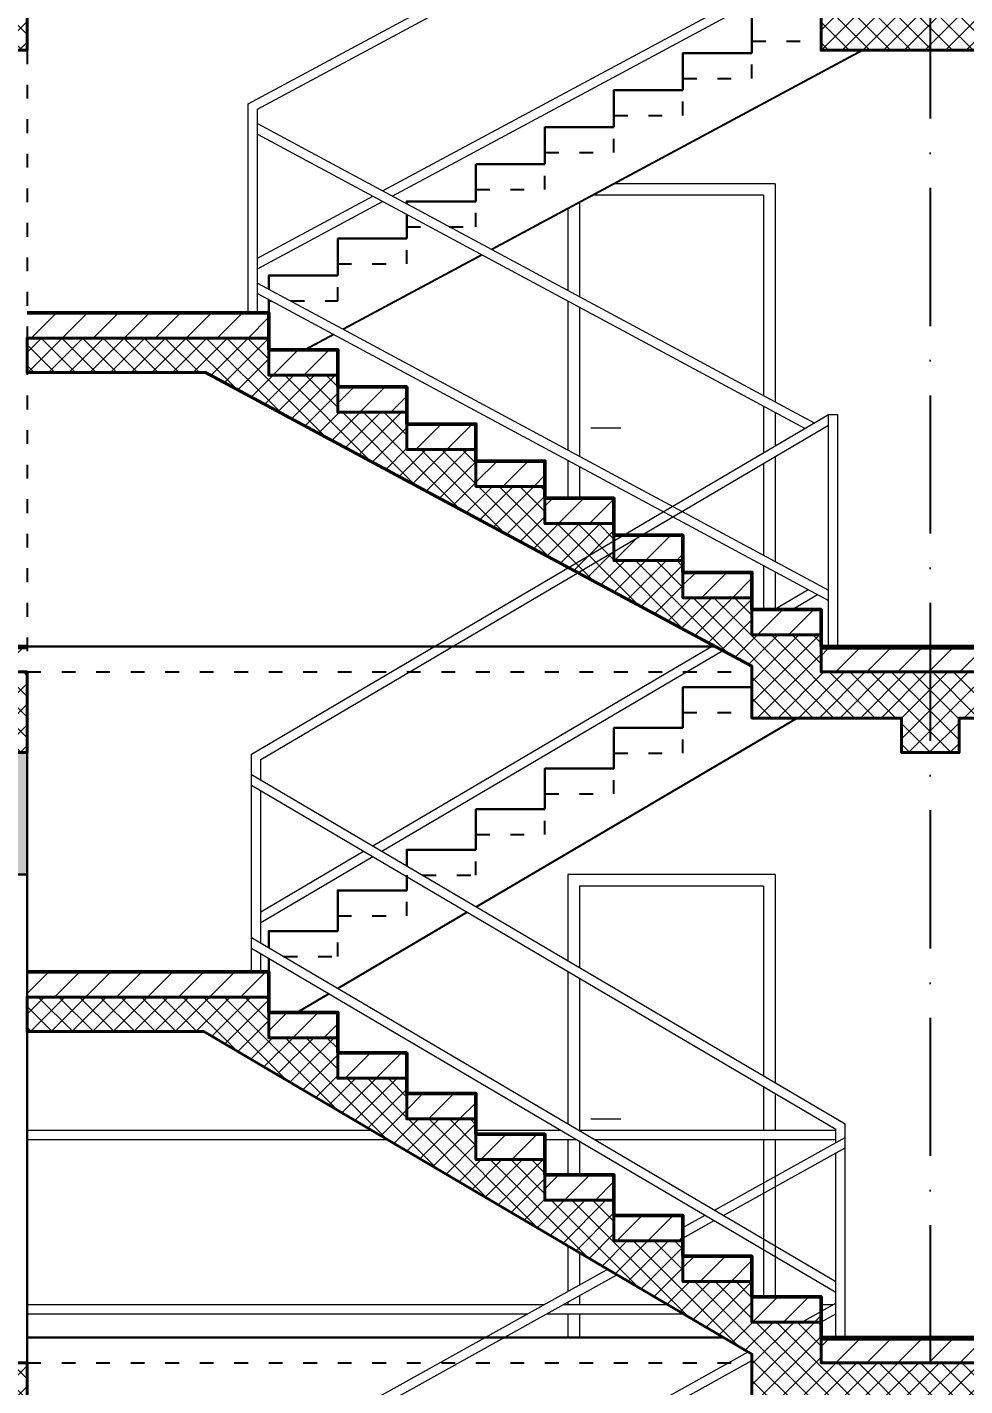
# Model space of a CAD drawing. Header units: metres. Extents: x 2674 to 33045, y -10854 to 2806.
# Drawn here: x 28197 to 28605, y 779 to 1369 of the extents above; entities that cross this region are included whole.
import ezdxf

# ---------------------------------------------------------------- set-up
doc = ezdxf.new("R2010")
doc.units = ezdxf.units.M
doc.linetypes.add('ACAD_ISO03W100', pattern=[30, 12, -18])
doc.linetypes.add('ACAD_ISO10W100', pattern=[18, 12, -3, 0, -3])
doc.layers.add('2d hamdia', color=7, linetype='Continuous')
doc.styles.add('_DIM Romans 0.8', font='romans.shx', dxfattribs={"width": 0.8})
doc.dimstyles.new('50 jasht', dxfattribs={"dimscale": 15, "dimtxt": 0.9, "dimasz": 0.3, "dimexe": 1.25, "dimexo": 0.625, "dimgap": 0.2, "dimtad": 1, "dimdec": 0, "dimzin": 12, "dimdsep": 46, "dimtxsty": '_DIM Romans 0.8', "dimblk": '- Kosa Crta za DIM (Mala)', "dimcen": 1, "dimse1": 1, "dimse2": 1, "dimclrd": 256, "dimclrt": 256, "dimazin": 3, "dimtfac": 1, "dimtdec": 0, "dimtix": 1, "dimtmove": 0, "dimatfit": 3, "dimfxl": 1, "dimlwd": 0, "dimarcsym": 0})
pattern_1 = [(45, (118.215, 0), (-6.735192, 6.735192), [])]
pattern_2 = [(45, (29119.129, 1350.625), (-4.490128, 4.490128), []), (135, (29119.129, 1350.625), (-4.490128, -4.490128), [])]

# ---------------------------------------------------------------- blocks, each defined once
blk = doc.blocks.new('- Kosa Crta za DIM (Mala)')
for points in [[(0, -1.5), (0, 1.5)], [(-1.5, 0), (1.5, 0)], [(-0.75, -0.75), (0.75, 0.75)]]:
    blk.add_lwpolyline(points)
blk = doc.blocks.new('*D550')
at = {"lineweight": 0, "transparency": 16777216}
blk.add_line((27681.03, 2034.17), (27681.03, 459.51), dxfattribs=at)
at = {"layer": 'Defpoints', "color": 0, "lineweight": 0, "transparency": 16777216}
for p in [(28464.5, 2038.67), (27681.03, 455.01), (27797, 455.01)]:
    blk.add_point(p, dxfattribs=at)
at = {"lineweight": 0, "transparency": 16777216, "xscale": 4.5, "yscale": 4.5, "zscale": 4.5}
for p, rotation in [((27681.03, 2038.67), 90), ((27681.03, 455.01), 270)]:
    blk.add_blockref('- Kosa Crta za DIM (Mala)', p, dxfattribs=dict(at, rotation=rotation))
at = {"lineweight": 0, "transparency": 16777216, "insert": (27671.28, 1246.84), "char_height": 13.5, "attachment_point": 5, "rotation": 90, "style": '_DIM Romans 0.8'}
blk.add_mtext('1584', dxfattribs=at)

msp = doc.modelspace()

# ---------------------------------------------------------------- hatches: boundary and pattern name
at = {"lineweight": 30}
h = msp.add_hatch(color=255, dxfattribs=at)
h.paths.add_polyline_path([(28197, 1054.01), (28172, 1054.01), (28172, 1001.01), (28197, 1001.01)])
h.paths.add_polyline_path([(28027, 1069.01), (28007, 1069.01), (28007, 1001.01), (28027, 1001.01)])
h.paths.add_polyline_path([(27822, 1054.01), (27797, 1054.01), (27797, 1009.01), (27822, 1009.01)])
h.paths.add_polyline_path([(27822, 929.01), (27797, 929.01), (27797, 789.01), (27822, 789.01)])
h.paths.add_polyline_path([(27822, 1229.01), (27797, 1229.01), (27797, 1089.01), (27822, 1089.01)])
h.paths.add_polyline_path([(27822, 1349.01), (27797, 1349.01), (27797, 1309.01), (27822, 1309.01)])
h.paths.add_polyline_path([(28062, 1359.01), (28042, 1359.01), (28042, 1301.01), (28062, 1301.01)])
at = {"layer": '2d hamdia', "lineweight": 0}
h = msp.add_hatch(dxfattribs=at)
h.set_pattern_fill('ANSI37', color=26, scale=2, style=0)
h.paths.add_polyline_path([(29132, 1379.01), (28542, 1379.01), (28542, 1359.01), (29132, 1359.01)])
h.paths.add_polyline_path([(28722, 1660.01), (28172, 1660.01), (28172, 1680.01), (28722, 1680.01)])
h = msp.add_hatch(dxfattribs=at)
h.set_pattern_fill('ANSI37', color=26, scale=2, style=0)
h.set_pattern_definition(pattern_2)
h.paths.add_polyline_path([(28197, 1379.01), (27797, 1379.01), (27797, 1359.01), (28197, 1359.01)])
at = {"layer": '2d hamdia', "lineweight": 0, "true_color": 0x969696}
h = msp.add_hatch(dxfattribs=at)
h.set_pattern_fill('ANSI31', color=252, scale=3, style=0)
h.set_pattern_definition(pattern_1)
h.paths.add_polyline_path([(28302, 1234.01), (28302, 1245.01), (28197, 1245.01), (28197, 1234.01)])
h.paths.add_polyline_path([(28332, 1217.9), (28332, 1228.9), (28302, 1228.9), (28302, 1217.9)])
h.paths.add_polyline_path([(28332, 1212.79), (28332, 1201.79), (28362, 1201.79), (28362, 1212.79)])
h.paths.add_polyline_path([(28392, 1185.68), (28392, 1196.68), (28362, 1196.68), (28362, 1185.68)])
h.paths.add_polyline_path([(28422, 1169.56), (28422, 1180.56), (28392, 1180.56), (28392, 1169.56)])
h.paths.add_polyline_path([(28452, 1153.45), (28452, 1164.45), (28422, 1164.45), (28422, 1153.45)])
h.paths.add_polyline_path([(28452, 1148.34), (28452, 1137.34), (28482, 1137.34), (28482, 1148.34)])
h.paths.add_polyline_path([(28512, 1121.23), (28512, 1132.23), (28482, 1132.23), (28482, 1121.23)])
h.paths.add_polyline_path([(28512, 1116.12), (28512, 1105.12), (28542, 1105.12), (28542, 1116.12)])
at = {"layer": '2d hamdia', "lineweight": 0}
h = msp.add_hatch(dxfattribs=at)
h.set_pattern_fill('ANSI37', color=26, scale=2, style=0)
h.set_pattern_definition(pattern_2)
h.paths.add_polyline_path([(29132, 1089.01), (28542, 1089.01), (28542, 1105.12), (28512, 1105.12), (28512, 1121.23), (28482, 1121.23), (28482, 1137.34), (28452, 1137.34), (28452, 1153.45), (28422, 1153.45), (28422, 1169.56), (28392, 1169.56), (28392, 1185.68), (28362, 1185.68), (28362, 1201.79), (28332, 1201.79), (28332, 1217.9), (28302, 1217.9), (28302, 1234.01), (28197, 1234.01), (28197, 1219.01), (28274.57, 1219.01), (28512, 1091.5), (28512, 1069.01), (28577, 1069.01), (28577, 1054.01), (28602, 1054.01), (28602, 1069.01), (29002, 1069.01), (29002, 1054.01), (29027, 1054.01), (29027, 1069.01), (29107, 1069.01), (29107, 1054.01), (29132, 1054.01), (29132, 1069.01)])
at = {"layer": '2d hamdia', "lineweight": 0, "true_color": 0x969696}
h = msp.add_hatch(dxfattribs=at)
h.set_pattern_fill('ANSI31', color=252, scale=3, style=0)
h.set_pattern_definition([(45, (118.215, 300), (-6.735192, 6.735192), [])])
h.paths.add_polyline_path([(28607, 1099.01), (28542, 1099.01), (28542, 1089.01), (28607, 1089.01)])
h.paths.add_polyline_path([(28697, 1099.01), (28607, 1099.01), (28607, 1089.01), (28697, 1089.01)])
h.paths.add_polyline_path([(28709.5, 1099.01), (28697, 1099.01), (28697, 1089.01), (28709.5, 1089.01)])
h.paths.add_polyline_path([(28722, 1099.01), (28709.5, 1099.01), (28709.5, 1089.01), (28722, 1089.01)])
h.paths.add_polyline_path([(28856.6, 1099.01), (28722, 1099.01), (28722, 1089.01), (28866.6, 1089.01)])
h.paths.add_polyline_path([(28931.55, 1099.01), (28866.6, 1099.01), (28866.6, 1089.01), (28931.55, 1089.01)])
h.paths.add_polyline_path([(28866.6, 1099.01), (28856.6, 1099.01), (28866.6, 1089.01)], flags=17)
h.paths.add_polyline_path([(29107, 1099.01), (28931.55, 1099.01), (28931.55, 1089.01), (29107, 1089.01)])
h.paths.add_polyline_path([(28042, 1089.01), (28042, 1099.01), (27822, 1099.01), (27822, 1089.01)])
h.paths.add_polyline_path([(28062, 1099.01), (28062, 1089.01), (28197, 1089.01), (28197, 1099.01)])
at = {"layer": '2d hamdia', "lineweight": 0}
h = msp.add_hatch(dxfattribs=at)
h.set_pattern_fill('ANSI37', color=26, scale=2, style=0)
h.set_pattern_definition(pattern_2)
h.paths.add_polyline_path([(28197, 1069.01), (28197, 1089.01), (27797, 1089.01), (27797, 1069.01), (27797, 1054.01), (27822, 1054.01), (27822, 1069.01), (28172, 1069.01), (28172, 1054.01), (28197, 1054.01)])
at = {"layer": '2d hamdia', "lineweight": 0, "true_color": 0x969696}
h = msp.add_hatch(dxfattribs=at)
h.set_pattern_fill('ANSI31', color=252, scale=3, style=0)
h.set_pattern_definition(pattern_1)
h.paths.add_polyline_path([(28302, 958.83), (28197, 958.83), (28197, 947.83), (28302, 947.83)])
h.paths.add_polyline_path([(28332, 941.18), (28302, 941.18), (28302, 930.18), (28332, 930.18)])
h.paths.add_polyline_path([(28362, 923.54), (28332, 923.54), (28332, 912.54), (28362, 912.54)])
h.paths.add_polyline_path([(28392, 905.89), (28362, 905.89), (28362, 894.89), (28392, 894.89)])
h.paths.add_polyline_path([(28422, 888.24), (28392, 888.24), (28392, 877.24), (28422, 877.24)])
h.paths.add_polyline_path([(28452, 870.6), (28422, 870.6), (28422, 859.6), (28452, 859.6)])
h.paths.add_polyline_path([(28482, 852.95), (28452, 852.95), (28452, 841.95), (28482, 841.95)])
h.paths.add_polyline_path([(28512, 835.3), (28482, 835.3), (28482, 824.3), (28512, 824.3)])
h.paths.add_polyline_path([(28542, 817.66), (28512, 817.66), (28512, 806.66), (28542, 806.66)])
at = {"layer": '2d hamdia', "lineweight": 0}
h = msp.add_hatch(dxfattribs=at)
h.set_pattern_fill('ANSI37', color=26, scale=2, style=0)
h.set_pattern_definition(pattern_2)
h.paths.add_polyline_path([(29132, 789.01), (28542, 789.01), (28542, 806.66), (28512, 806.66), (28512, 824.3), (28482, 824.3), (28482, 841.95), (28452, 841.95), (28452, 859.6), (28422, 859.6), (28422, 877.24), (28392, 877.24), (28392, 894.89), (28362, 894.89), (28362, 912.54), (28332, 912.54), (28332, 930.18), (28302, 930.18), (28302, 947.83), (28197, 947.83), (28197, 932.83), (28273.83, 932.83), (28512, 792.73), (28512, 769.01), (28577, 769.01), (28577, 754.01), (28602, 754.01), (28602, 769.01), (29002, 769.01), (29002, 754.01), (29027, 754.01), (29027, 769.01), (29107, 769.01), (29107, 754.01), (29132, 754.01)])
at = {"layer": '2d hamdia', "lineweight": 0, "true_color": 0x969696}
h = msp.add_hatch(dxfattribs=at)
h.set_pattern_fill('ANSI31', color=252, scale=3, style=0)
h.set_pattern_definition(pattern_1)
h.paths.add_polyline_path([(28607, 799.01), (28542, 799.01), (28542, 789.01), (28607, 789.01)])
h.paths.add_polyline_path([(28697, 799.01), (28607, 799.01), (28607, 789.01), (28697, 789.01)])
h.paths.add_polyline_path([(28709.5, 799.01), (28697, 799.01), (28697, 789.01), (28709.5, 789.01)])
h.paths.add_polyline_path([(28722, 799.01), (28709.5, 799.01), (28709.5, 789.01), (28722, 789.01)])
h.paths.add_polyline_path([(28856.6, 799.01), (28722, 799.01), (28722, 789.01), (28866.6, 789.01)])
h.paths.add_polyline_path([(28931.55, 799.01), (28866.6, 799.01), (28866.6, 789.01), (28931.55, 789.01)])
h.paths.add_polyline_path([(28866.6, 799.01), (28856.6, 799.01), (28866.6, 789.01)], flags=17)
h.paths.add_polyline_path([(29107, 799.01), (28931.55, 799.01), (28931.55, 789.01), (29107, 789.01)])
h.paths.add_polyline_path([(28027, 799.01), (28027, 789.01), (28172, 789.01), (28172, 799.01)])
h.paths.add_polyline_path([(28007, 789.01), (28007, 799.01), (27822, 799.01), (27822, 789.01)])
at = {"layer": '2d hamdia', "lineweight": 0}
h = msp.add_hatch(dxfattribs=at)
h.set_pattern_fill('ANSI37', color=26, scale=2, style=0)
h.set_pattern_definition(pattern_2)
h.paths.add_polyline_path([(28197, 789.01), (27797, 789.01), (27797, 769.01), (27797, 754.01), (27822, 754.01), (27822, 769.01), (28172, 769.01), (28172, 754.01), (28197, 754.01), (28197, 769.01)])

# ---------------------------------------------------------------- linework, layer by layer
at = {"color": 124, "linetype": 'ACAD_ISO10W100', "lineweight": 25, "ltscale": 5}
msp.add_line((28589.5, 2110.13), (28589.5, 308.13), dxfattribs=at)
at = {"color": 27, "lineweight": 0, "true_color": 0x765241}
for p, q in [((28293.04, 1335.76), (28552.6, 1475.15)), ((28297.04, 1333.37), (28552.6, 1470.61)), ((28351.47, 1297.9), (28552.6, 1405.91)), ((28355.69, 1295.63), (28552.6, 1401.37)), ((28293.04, 1245.01), (28293.04, 1335.76)), ((28297.04, 1245.01), (28297.04, 1333.37)), ((28297.04, 1327.13), (28539.07, 1197.15)), ((28297.04, 1322.59), (28535.04, 1194.77)), ((28297.04, 1268.67), (28347.24, 1295.63)), ((28297.04, 1264.13), (28351.47, 1293.36)), ((28297.04, 1257.89), (28545.31, 1124.56)), ((28297.04, 1253.35), (28545.31, 1120.02)), ((28294.52, 1053.29), (28545.31, 1200.82)), ((28545.31, 1100.01), (28545.31, 1200.82)), ((28545.31, 1200.82), (28549.31, 1200.82)), ((28549.31, 1100.01), (28549.31, 1200.82)), ((28298.52, 1051.01), (28545.31, 1196.18)), ((28521.64, 1116.12), (28536.4, 1124.8)), ((28529.53, 1116.12), (28540.52, 1122.59)), ((28347.16, 1013.48), (28495.16, 1100.54)), ((28351.1, 1011.16), (28499.28, 1098.33)), ((28294.52, 958.83), (28294.52, 1053.29)), ((28298.52, 1042.09), (28298.52, 1051.01)), ((28294.52, 1044.44), (28552.42, 892.74)), ((28294.52, 1039.8), (28548.42, 890.45)), ((28298.52, 971.32), (28298.52, 1037.45)), ((28298.52, 984.88), (28343.21, 1011.16)), ((28298.52, 980.24), (28347.16, 1008.84)), ((28294.52, 973.67), (28548.42, 824.32)), ((28294.52, 969.03), (28548.42, 819.68)), ((28298.52, 958.83), (28298.52, 966.68)), ((28552.42, 800.01), (28552.42, 892.74)), ((28197, 890.01), (28346.63, 890.01)), ((28197, 886.01), (28353.43, 886.01)), ((28392, 890.01), (28428.86, 890.01)), ((28422, 886.01), (28435.66, 886.01)), ((28436.75, 890.01), (28548.42, 890.01)), ((28443.55, 886.01), (28548.42, 886.01)), ((28495.67, 855.35), (28552.42, 886.87)), ((28548.42, 884.65), (28548.42, 890.45)), ((28499.67, 853), (28552.42, 882.3)), ((28548.42, 800.01), (28548.42, 880.08)), ((28482, 847.75), (28491.62, 853.09)), ((28482, 843.18), (28495.62, 850.74)), ((28323.44, 759.66), (28449.33, 829.6)), ((28327.44, 757.31), (28453.33, 827.25)), ((28197, 814.29), (28421.78, 814.29)), ((28430.01, 814.29), (28475.35, 814.29)), ((28533.63, 806.66), (28548.42, 814.87)), ((28542, 814.29), (28547.38, 814.29)), ((28197, 810.29), (28414.58, 810.29)), ((28422.81, 810.29), (28482.15, 810.29)), ((28541.87, 806.66), (28548.42, 810.29)), ((28379.8, 721.19), (28510.34, 793.71)), ((28383.92, 718.91), (28512, 790.06))]:
    msp.add_line(p, q, dxfattribs=at)
for p, q in [((28197, 1379.01), (28197, 1359.01)), ((27822, 1359.01), (28197, 1359.01)), ((28560.12, 1359.01), (28398.9, 1272.43)), ((28542, 1359.01), (29107, 1359.01)), ((28394.67, 1270.16), (28334.43, 1237.81)), ((28330.21, 1235.54), (28317.85, 1228.9)), ((27797, 1089.01), (28197, 1089.01)), ((28197, 1089.01), (28197, 1069.01)), ((28512, 1091.5), (28512, 1069.01)), ((28542, 1089.01), (29132, 1089.01)), ((28197, 1069.01), (28197, 789.01)), ((28531.67, 1069.01), (28392.22, 986.98)), ((28512, 1069.01), (28577, 1069.01)), ((28577, 1054.01), (28577, 1069.01)), ((28602, 1054.01), (28602, 1069.01)), ((28602, 1069.01), (29002, 1069.01)), ((28172, 1054.01), (28197, 1054.01)), ((28577, 1054.01), (28602, 1054.01)), ((28388.27, 984.66), (28332.06, 951.59)), ((28328.12, 949.27), (28314.37, 941.18)), ((28512, 792.73), (28512, 769.01)), ((27797, 789.01), (28197, 789.01)), ((28197, 789.01), (28197, 769.01)), ((28542, 789.01), (29132, 789.01))]:
    msp.add_line(p, q)
at = {"linetype": 'ACAD_ISO03W100', "ltscale": 0.5}
for p, q in [((28197, 1359.01), (28197, 1089.01)), ((28197, 1089.01), (28512, 1089.01)), ((28197, 789.01), (28512, 789.01))]:
    msp.add_line(p, q, dxfattribs=at)
at = {"lineweight": 0}
for p, q in [((28522, 1301.01), (28452.12, 1301.01)), ((28522, 1301.01), (28522, 1206.32)), ((28437, 1292.89), (28437, 1251.96)), ((28517, 1296.01), (28442.81, 1296.01)), ((28517, 1296.01), (28517, 1209)), ((28432, 1290.2), (28432, 1254.65)), ((28432, 1250.11), (28432, 1185.41)), ((28437, 1247.42), (28437, 1182.72)), ((28517, 1204.46), (28517, 1184.16)), ((28522, 1201.78), (28522, 1187.1)), ((28442, 1195.01), (28454.98, 1195.01)), ((28432, 1180.87), (28432, 1164.45)), ((28522, 1182.46), (28522, 1137.08)), ((28437, 1178.18), (28437, 1164.45)), ((28517, 1179.52), (28517, 1139.76)), ((28517, 1135.22), (28517, 1116.12)), ((28522, 1132.54), (28522, 1116.12)), ((28197, 1099.01), (28062, 1099.01)), ((28542, 1099.01), (29107, 1099.01)), ((28432, 1001.01), (28432, 963.57)), ((28522, 1001.01), (28432, 1001.01)), ((28522, 1001.01), (28522, 910.63)), ((28517, 996.01), (28437, 996.01)), ((28437, 996.01), (28437, 960.63)), ((28517, 996.01), (28517, 913.57)), ((28432, 958.93), (28432, 892.8)), ((28437, 955.99), (28437, 890.01)), ((28517, 908.93), (28517, 890.01)), ((28522, 905.99), (28522, 890.01)), ((28442, 895.01), (28454.98, 895.01)), ((28432, 886.01), (28432, 870.6)), ((28437, 885.22), (28437, 870.6)), ((28517, 886.01), (28517, 817.66)), ((28522, 886.01), (28522, 817.66)), ((28432, 839.79), (28432, 819.97)), ((28437, 836.85), (28437, 822.75)), ((28432, 815.4), (28432, 814.29)), ((28437, 818.18), (28437, 814.29)), ((28432, 810.29), (28432, 800.01)), ((28437, 810.29), (28437, 800.01)), ((28542, 799.01), (29107, 799.01))]:
    msp.add_line(p, q, dxfattribs=at)
at = {"lineweight": 30}
for p, q in [((28197, 1100.01), (28496.15, 1100.01)), ((28499.63, 800.01), (28197, 800.01))]:
    msp.add_line(p, q, dxfattribs=at)
at = {"lineweight": 40}
for points in [[(27822, 1359.01), (28197, 1359.01), (28197, 1379.01), (27797, 1379.01), (27797, 1359.01), (27797, 1349.01), (27822, 1349.01)], [(29107, 1359.01), (29107, 1349.01), (29132, 1349.01), (29132, 1359.01), (29132, 1379.01), (28542, 1379.01), (28542, 1359.01)], [(28197, 1069.01), (28197, 1089.01), (27797, 1089.01), (27797, 1069.01), (27797, 1054.01), (27822, 1054.01), (27822, 1069.01), (28172, 1069.01), (28172, 1054.01), (28197, 1054.01)], [(28197, 789.01), (27797, 789.01), (27797, 769.01), (27797, 754.01), (27822, 754.01), (27822, 769.01), (28172, 769.01), (28172, 754.01), (28197, 754.01), (28197, 769.01)]]:
    msp.add_lwpolyline(points, close=True, dxfattribs=at)
at = {"linetype": 'ACAD_ISO03W100', "ltscale": 0.5}
for points in [[(28512, 1346.79), (28512, 1362.9), (28542, 1362.9)], [(28482, 1330.68), (28482, 1346.79), (28512, 1346.79)], [(28452, 1314.56), (28452, 1330.68), (28482, 1330.68)], [(28422, 1298.45), (28422, 1314.56), (28452, 1314.56)], [(28392, 1282.34), (28392, 1298.45), (28422, 1298.45)], [(28362, 1266.23), (28362, 1282.34), (28371.98, 1282.34)], [(28380.44, 1282.34), (28392, 1282.34)], [(28332, 1250.12), (28332, 1266.23), (28362, 1266.23)], [(28302, 1234.01), (28302, 1250.12), (28303.05, 1250.12)], [(28311.51, 1250.12), (28332, 1250.12)], [(28482, 1053.71), (28482, 1071.36), (28512, 1071.36)], [(28452, 1036.07), (28452, 1053.71), (28482, 1053.71)], [(28422, 1018.42), (28422, 1036.07), (28452, 1036.07)], [(28392, 1000.77), (28392, 1018.42), (28422, 1018.42)], [(28362, 983.13), (28362, 1000.77)], [(28368.76, 1000.77), (28392, 1000.77)], [(28332, 965.48), (28332, 983.13), (28362, 983.13)], [(28302, 947.83), (28302, 964.63)], [(28308.45, 965.48), (28332, 965.48)]]:
    msp.add_lwpolyline(points, dxfattribs=at)
for points in [[(28302, 1217.9), (28302, 1234.01), (28197, 1234.01)], [(28512, 1091.5), (28274.57, 1219.01), (28197, 1219.01)], [(28332, 1201.79), (28332, 1217.9), (28302, 1217.9)], [(28362, 1185.68), (28362, 1201.79), (28332, 1201.79)], [(28392, 1169.56), (28392, 1185.68), (28362, 1185.68)], [(28422, 1153.45), (28422, 1169.56), (28392, 1169.56)], [(28452, 1137.34), (28452, 1153.45), (28422, 1153.45)], [(28482, 1121.23), (28482, 1137.34), (28452, 1137.34)], [(28512, 1105.12), (28512, 1121.23), (28482, 1121.23)], [(28542, 1089.01), (28542, 1105.12), (28512, 1105.12)], [(28302, 930.18), (28302, 947.83), (28197, 947.83)], [(28512, 792.73), (28273.83, 932.83), (28197, 932.83)], [(28332, 912.54), (28332, 930.18), (28302, 930.18)], [(28362, 894.89), (28362, 912.54), (28332, 912.54)], [(28392, 877.24), (28392, 894.89), (28362, 894.89)], [(28422, 859.6), (28422, 877.24), (28392, 877.24)], [(28452, 841.95), (28452, 859.6), (28422, 859.6)], [(28482, 824.3), (28482, 841.95), (28452, 841.95)], [(28512, 806.66), (28512, 824.3), (28482, 824.3)], [(28542, 789.01), (28542, 806.66), (28512, 806.66)]]:
    msp.add_lwpolyline(points)
at = {"lineweight": 40}
for points in [[(29132, 1089.01), (28542, 1089.01), (28542, 1105.12), (28512, 1105.12), (28512, 1121.23), (28482, 1121.23), (28482, 1137.34), (28452, 1137.34), (28452, 1153.45), (28422, 1153.45), (28422, 1169.56), (28392, 1169.56), (28392, 1185.68), (28362, 1185.68), (28362, 1201.79), (28332, 1201.79), (28332, 1217.9), (28302, 1217.9), (28302, 1234.01), (28197, 1234.01), (28197, 1219.01), (28274.57, 1219.01), (28512, 1091.5), (28512, 1069.01), (28577, 1069.01), (28577, 1054.01), (28602, 1054.01), (28602, 1069.01), (29002, 1069.01)], [(29132, 789.01), (28542, 789.01), (28542, 806.66), (28512, 806.66), (28512, 824.3), (28482, 824.3), (28482, 841.95), (28452, 841.95), (28452, 859.6), (28422, 859.6), (28422, 877.24), (28392, 877.24), (28392, 894.89), (28362, 894.89), (28362, 912.54), (28332, 912.54), (28332, 930.18), (28302, 930.18), (28302, 947.83), (28197, 947.83), (28197, 932.83), (28273.83, 932.83), (28512, 792.73), (28512, 769.01)]]:
    msp.add_lwpolyline(points, dxfattribs=at)
at = {"lineweight": 30}
for points in [[(28197, 1054.01), (28172, 1054.01), (28172, 789.01), (28197, 789.01)], [(28197, 1054.01), (28172, 1054.01), (28172, 1001.01), (28197, 1001.01)]]:
    msp.add_lwpolyline(points, close=True, dxfattribs=at)
at = {"layer": '2d hamdia', "color": 44, "lineweight": 50}
for p, q in [((28197, 1100.01), (28062, 1100.01)), ((28542, 1100.01), (29107, 1100.01)), ((28542, 800.01), (29107, 800.01))]:
    msp.add_line(p, q, dxfattribs=at)
at = {"layer": '2d hamdia', "color": 44, "lineweight": 30}
for points in [[(28512, 1357.79), (28512, 1373.9), (28542, 1373.9)], [(28482, 1341.68), (28482, 1357.79), (28512, 1357.79)], [(28452, 1325.56), (28452, 1341.68), (28482, 1341.68)], [(28422, 1309.45), (28422, 1325.56), (28452, 1325.56)], [(28392, 1293.34), (28392, 1309.45), (28422, 1309.45)], [(28362, 1292.24), (28362, 1293.34), (28392, 1293.34)], [(28362, 1277.23), (28362, 1287.7)], [(28332, 1261.12), (28332, 1277.23), (28362, 1277.23)], [(28302, 1255.22), (28302, 1261.12), (28332, 1261.12)], [(28302, 1245.01), (28302, 1250.68)], [(28482, 1064.71), (28482, 1082.36), (28512, 1082.36)], [(28452, 1047.07), (28452, 1064.71), (28482, 1064.71)], [(28422, 1029.42), (28422, 1047.07), (28452, 1047.07)], [(28392, 1011.77), (28392, 1029.42), (28422, 1029.42)], [(28362, 1004.75), (28362, 1011.77), (28392, 1011.77)], [(28362, 994.13), (28362, 1000.77)], [(28332, 976.48), (28332, 994.13), (28362, 994.13)], [(28302, 969.27), (28302, 976.48), (28332, 976.48)], [(28302, 958.83), (28302, 964.63)]]:
    msp.add_lwpolyline(points, dxfattribs=at)
at = {"layer": '2d hamdia', "color": 44, "lineweight": 50}
for points in [[(28302, 1228.9), (28302, 1245.01), (28197, 1245.01)], [(28332, 1212.79), (28332, 1228.9), (28302, 1228.9)], [(28362, 1196.68), (28362, 1212.79), (28332, 1212.79)], [(28392, 1180.56), (28392, 1196.68), (28362, 1196.68)], [(28422, 1164.45), (28422, 1180.56), (28392, 1180.56)], [(28452, 1148.34), (28452, 1164.45), (28422, 1164.45)], [(28482, 1132.23), (28482, 1148.34), (28452, 1148.34)], [(28512, 1116.12), (28512, 1132.23), (28482, 1132.23)], [(28542, 1100.01), (28542, 1116.12), (28512, 1116.12)], [(28302, 941.18), (28302, 958.83), (28197, 958.83)], [(28332, 923.54), (28332, 941.18), (28302, 941.18)], [(28362, 905.89), (28362, 923.54), (28332, 923.54)], [(28392, 888.24), (28392, 905.89), (28362, 905.89)], [(28422, 870.6), (28422, 888.24), (28392, 888.24)], [(28452, 852.95), (28452, 870.6), (28422, 870.6)], [(28482, 835.3), (28482, 852.95), (28452, 852.95)], [(28512, 817.66), (28512, 835.3), (28482, 835.3)], [(28542, 800.01), (28542, 817.66), (28512, 817.66)]]:
    msp.add_lwpolyline(points, dxfattribs=at)

# ---------------------------------------------------------------- dimensions: what is measured, and where the dimension line sits
at = {"lineweight": 0}
dim = msp.add_linear_dim(base=(27681.03, 455.01), p1=(28464.5, 2038.67), p2=(27797, 455.01), angle=90, dimstyle='50 jasht', dxfattribs=at)
dim.commit()
dim.dimension.update_dxf_attribs({"geometry": '*D550', "text_midpoint": (27671.28, 1246.84)})

doc.saveas('drawing.dxf')
